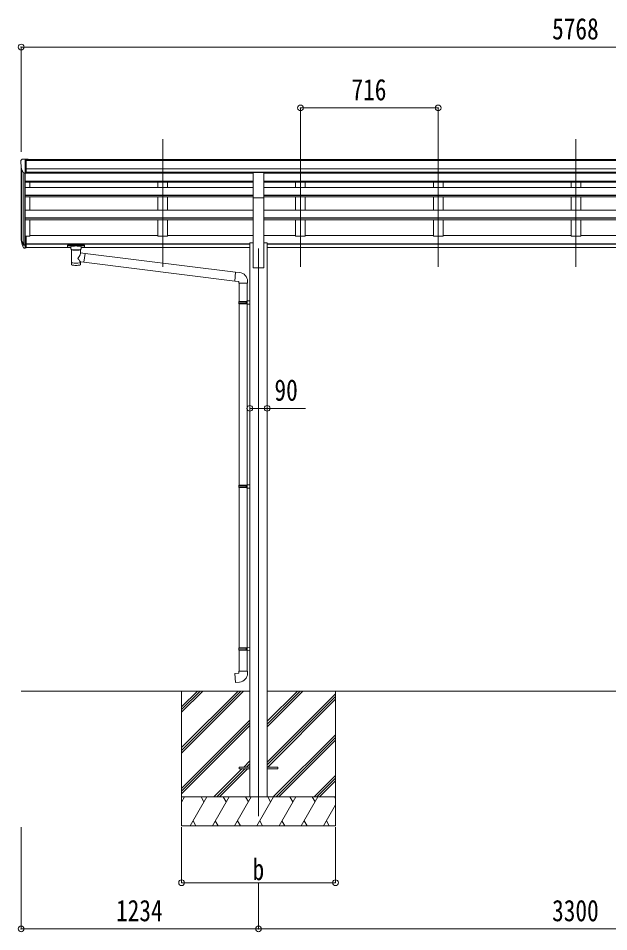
# Model space of a CAD drawing. Units: millimetres at full size. Extents: x -8385 to 33752, y -10062 to 5787.
# Drawn here: x 27954 to 31023, y -3950 to 800 of the extents above; entities that cross this region are included whole.
import ezdxf
from ezdxf.enums import TextEntityAlignment as Align

# ---------------------------------------------------------------- set-up
doc = ezdxf.new("R2010")
doc.units = ezdxf.units.MM
doc.header["$LTSCALE"] = 30
doc.header["$PDMODE"] = 32
doc.header["$PDSIZE"] = 30
for name, color, linetype, lineweight in [('0-0_0', 7, 'Continuous', 9), ('0-1_本体', 4, 'Continuous', 9), ('0-2_部品', 7, 'Continuous', 9), ('0-8_PARTS2', 2, 'Continuous', 9), ('0-A_寸法', 6, 'Continuous', 9)]:
    doc.layers.add(name, color=color, linetype=linetype, lineweight=lineweight)
doc.styles.add('ＭＳ ゴシック', font='')
doc.styles.get('ＭＳ ゴシック').set_extended_font_data('MS Gothic')

msp = doc.modelspace()

# ---------------------------------------------------------------- linework, layer by layer
at = {"layer": '0-0_0'}
for p, q in [((27968.92, -2698.21), (29157.72, -2698.21)), ((28802.92, -2698.21), (28802.92, -3398.21)), ((28802.92, -2992.38), (29097.1, -2698.21)), ((28802.92, -3006.52), (29111.24, -2698.21)), ((28802.92, -3020.67), (29125.38, -2698.21)), ((28802.92, -2808.54), (28913.25, -2698.21)), ((28802.92, -2794.39), (28899.11, -2698.21)), ((28802.92, -2780.25), (28884.97, -2698.21)), ((29248.12, -2883.84), (29433.75, -2698.21)), ((29248.12, -2869.69), (29419.61, -2698.21)), ((29248.12, -2855.55), (29405.47, -2698.21)), ((29248.12, -2698.21), (32457.72, -2698.21)), ((29602.92, -2698.21), (29602.92, -3398.21)), ((29248.12, -3067.68), (29602.92, -2712.89)), ((29248.12, -3081.82), (29602.92, -2727.03)), ((29250.38, -3093.71), (29602.92, -2741.17)), ((28802.92, -3204.51), (29157.72, -2849.72)), ((28802.92, -3218.66), (29157.72, -2863.86)), ((28802.92, -3232.8), (29157.72, -2878)), ((29279.73, -3248.21), (29602.92, -2925.02)), ((29293.87, -3248.21), (29602.92, -2939.16)), ((29308.01, -3248.21), (29602.92, -2953.3)), ((29125.86, -3093.71), (29157.72, -3061.85)), ((29140, -3093.71), (29157.72, -3075.99)), ((28971.36, -3248.21), (29116.86, -3102.71)), ((28985.5, -3248.21), (29131, -3102.71)), ((28999.64, -3248.21), (29145.14, -3102.71)), ((29154.14, -3093.71), (29157.72, -3090.13)), ((29491.86, -3248.21), (29602.92, -3137.15)), ((29506, -3248.21), (29602.92, -3151.29)), ((29520.14, -3248.21), (29602.92, -3165.43)), ((29602.92, -3248.21), (28802.92, -3248.21)), ((28802.92, -3275.71), (28818.8, -3248.21)), ((28847.66, -3398.21), (28934.27, -3248.21)), ((28919.27, -3274.19), (28904.27, -3248.2)), ((28963.14, -3398.2), (29049.74, -3248.21)), ((29034.74, -3274.19), (29019.74, -3248.21)), ((29078.61, -3398.21), (29165.21, -3248.21)), ((29150.21, -3274.19), (29135.21, -3248.21)), ((29194.08, -3398.21), (29280.68, -3248.21)), ((29265.68, -3274.19), (29250.68, -3248.2)), ((29309.55, -3398.21), (29396.15, -3248.21)), ((29381.15, -3274.19), (29366.15, -3248.21)), ((29425.02, -3398.21), (29511.62, -3248.21)), ((29481.62, -3248.21), (29496.62, -3274.19)), ((29597.09, -3248.21), (29602.92, -3258.31)), ((29540.49, -3398.21), (29602.92, -3290.07)), ((28802.92, -3398.21), (29602.92, -3398.21)), ((28862.66, -3372.23), (28877.66, -3398.21)), ((28978.13, -3372.23), (28993.13, -3398.2)), ((29093.6, -3372.22), (29108.6, -3398.21)), ((29209.07, -3372.23), (29224.07, -3398.21)), ((29324.54, -3372.23), (29339.54, -3398.21)), ((29440.01, -3372.23), (29455.01, -3398.21)), ((29555.48, -3372.23), (29570.48, -3398.21))]:
    msp.add_line(p, q, dxfattribs=at)
at = {"layer": '0-1_本体'}
for p, q in [((27995.42, 65.92), (33710.42, 65.92)), ((27995.42, 60.57), (33710.42, 60.57)), ((27968.92, -335.08), (27968.92, 29.16)), ((27973.2, 10.36), (27973.2, -359.35)), ((27995.42, 17.04), (33710.42, 17.03)), ((27982.92, -4.99), (27982.92, -377.35)), ((27988.92, -5.47), (27988.92, -332.91)), ((27988.92, -5.47), (29175.42, -5.47)), ((27995.42, -0.63), (33710.42, -0.63)), ((29175.42, -3.01), (27995.42, -3.01)), ((28679.92, -3.01), (28679.92, -5.47)), ((28729.92, -3.01), (28729.92, -5.47)), ((29230.42, -3.01), (32008.92, -3.13)), ((32475.42, -5.47), (29230.42, -5.47)), ((29395.92, -3.01), (29395.92, -5.47)), ((29445.92, -3.01), (29445.92, -5.47)), ((30111.92, -3.01), (30111.92, -5.47)), ((30161.92, -3.01), (30161.92, -5.47)), ((30827.92, -3.01), (30827.92, -5.47)), ((30877.92, -3.01), (30877.92, -5.47)), ((27988.92, -47.67), (29175.42, -47.67)), ((27988.92, -49.06), (29175.42, -49.06)), ((27988.92, -52.75), (29175.42, -52.75)), ((27988.92, -80), (29175.42, -80)), ((28013.92, -80), (28013.92, -52.75)), ((28679.92, -52.75), (28679.92, -80)), ((28729.92, -52.75), (28729.92, -80)), ((32475.42, -47.67), (29230.42, -47.67)), ((32475.42, -49.06), (29230.42, -49.06)), ((32475.42, -52.75), (29230.42, -52.75)), ((32475.42, -80), (29230.42, -80)), ((29395.92, -52.75), (29395.92, -80)), ((29445.92, -52.75), (29445.92, -80)), ((30111.92, -52.75), (30111.92, -80)), ((30161.92, -52.75), (30161.92, -80)), ((30827.92, -52.75), (30827.92, -80)), ((30877.92, -52.75), (30877.92, -80)), ((27988.92, -120.73), (29175.42, -120.73)), ((27988.92, -122.21), (29175.42, -122.21)), ((27988.92, -129.02), (29175.42, -129.02)), ((28013.92, -198.51), (28013.92, -129.02)), ((28679.92, -129.02), (28679.92, -198.51)), ((28729.92, -129.02), (28729.92, -198.51)), ((29175.42, -498.21), (29175.42, -134.26)), ((32475.42, -120.73), (29230.42, -120.73)), ((32475.42, -122.21), (29230.42, -122.21)), ((32475.42, -129.02), (29230.42, -129.02)), ((29230.42, -498.21), (29230.42, -134.26)), ((29395.92, -129.02), (29395.92, -198.51)), ((29445.92, -129.02), (29445.92, -198.51)), ((30111.92, -129.02), (30111.92, -198.51)), ((30161.92, -129.02), (30161.92, -198.51)), ((30827.92, -129.02), (30827.92, -198.51)), ((30877.92, -129.02), (30877.92, -198.51)), ((27988.92, -198.51), (29175.42, -198.51)), ((32475.42, -198.51), (29230.42, -198.51)), ((27988.92, -237.82), (29175.42, -237.82)), ((27988.92, -239.31), (29175.42, -239.31)), ((27988.92, -248.78), (29175.42, -248.78)), ((28013.92, -333.74), (28013.92, -248.78)), ((28679.92, -248.78), (28679.92, -333.74)), ((28729.92, -248.78), (28729.92, -333.74)), ((32475.42, -237.82), (29230.42, -237.82)), ((32475.42, -239.31), (29230.42, -239.31)), ((32475.42, -248.78), (29230.42, -248.78)), ((29395.92, -248.78), (29395.92, -333.74)), ((29445.92, -248.78), (29445.92, -333.74)), ((30111.92, -248.78), (30111.92, -333.74)), ((30161.92, -248.78), (30161.92, -333.74)), ((30827.92, -248.78), (30827.92, -333.74)), ((30877.92, -248.78), (30877.92, -333.74)), ((28013.92, -328.94), (28679.92, -328.94)), ((28729.92, -328.94), (29175.42, -328.94)), ((29230.42, -328.94), (29395.92, -328.94)), ((29445.92, -328.94), (30111.92, -328.94)), ((30161.92, -328.94), (30827.92, -328.94)), ((30877.92, -328.94), (31543.92, -328.94)), ((27995.42, -333.74), (28013.92, -333.74)), ((27995.42, -373.24), (29157.72, -373.24)), ((27995.42, -374.62), (29157.72, -374.62)), ((28729.92, -333.74), (28679.92, -333.74)), ((29157.72, -368.21), (29175.42, -368.21)), ((29157.72, -368.21), (29157.72, -3248.21)), ((29230.42, -368.21), (29248.12, -368.21)), ((29248.12, -368.21), (29248.12, -3248.21)), ((32457.72, -373.24), (29248.12, -373.24)), ((32457.72, -374.62), (29248.12, -374.62)), ((29445.92, -333.74), (29395.92, -333.74)), ((30161.92, -333.74), (30111.92, -333.74)), ((30877.92, -333.74), (30827.92, -333.74)), ((27995.42, -391.8), (28226.92, -391.8)), ((28280.92, -391.8), (29157.72, -391.8)), ((32457.72, -391.8), (29248.12, -391.8)), ((29175.42, -498.21), (29230.42, -498.21))]:
    msp.add_line(p, q, dxfattribs=at)
at = {"layer": '0-2_部品'}
for p, q in [((27966.92, 58.15), (27966.92, 57.52)), ((27973.83, 66.95), (27969.76, 61.14)), ((27976.92, 67.52), (27974.59, 67.38)), ((27976.92, 67.52), (27995.42, 67.52)), ((27988.92, -5.47), (27988.92, 67.52)), ((27995.42, 67.52), (28005.42, 67.43)), ((27995.42, -4.47), (27995.42, 67.52)), ((28005.42, 65.92), (28005.42, 67.43)), ((27981.29, -3.65), (27972.02, 12.41)), ((27988.92, -5.47), (27983.71, -5.15)), ((27995.42, -4.47), (27988.92, -4.47)), ((29175.42, -2.35), (29230.42, -2.35)), ((29175.42, -134.42), (29175.42, -2.35)), ((29230.42, -134.42), (29230.42, -2.35)), ((29175.42, -134.42), (29230.42, -134.42)), ((27971.31, -358.95), (27981.48, -378.12)), ((27982.49, -376.87), (27972.73, -358.46)), ((27973.9, -375.81), (27981.48, -393.29)), ((27988.92, -377.62), (27983.78, -377.62)), ((27988.92, -379.62), (27984.07, -379.62)), ((27988.92, -332.91), (27988.92, -394.79)), ((27995.42, -332.91), (27988.92, -332.91)), ((27995.42, -371.22), (27988.92, -371.22)), ((27995.42, -376.62), (27988.92, -376.62)), ((27995.42, -332.91), (27995.42, -393.97)), ((28210.42, -379.69), (28210.42, -390.44)), ((28210.42, -379.88), (28210.42, -381.42)), ((28212.42, -379.02), (28295.42, -379.02)), ((28297.42, -379.69), (28297.42, -390.44)), ((27988.92, -394.79), (27984.07, -394.79)), ((27995.42, -393.97), (27988.92, -393.97)), ((28212.42, -381.2), (28295.42, -381.2)), ((28212.42, -391.11), (28226.92, -391.11)), ((28226.92, -397.92), (28226.92, -387.64)), ((28231.02, -402.42), (28231, -482.71)), ((28276.82, -419.99), (28276.82, -402.41)), ((28302.04, -423.9), (28276.82, -419.98)), ((28280.92, -397.92), (28280.92, -387.64)), ((28280.92, -391.11), (28295.42, -391.11)), ((28302.04, -423.9), (28295.02, -469.16)), ((28302.04, -423.9), (29083.8, -520.69)), ((28276.84, -482.71), (28276.82, -466.08)), ((28276.82, -466.33), (28295.02, -469.16)), ((29079.8, -566.52), (28295.02, -469.16)), ((29104.64, -522.52), (29083.8, -520.69)), ((29145.72, -578.26), (29145.72, -567.35)), ((29099.72, -578.26), (29145.72, -578.26)), ((29101.72, -578.26), (29101.72, -672.26)), ((29143.72, -578.26), (29143.72, -669.7)), ((29099.72, -674.26), (29100.72, -672.26)), ((29099.72, -674.26), (29143.72, -674.26)), ((29099.72, -674.26), (29099.72, -682.26)), ((29099.72, -682.26), (29143.72, -682.26)), ((29099.72, -682.26), (29100.72, -684.26)), ((29100.72, -672.26), (29143.72, -672.26)), ((29100.72, -684.26), (29143.72, -684.26)), ((29101.72, -684.26), (29101.72, -1628.45)), ((29139.24, -674.26), (29138.81, -672.26)), ((29141.72, -669.76), (29157.72, -669.29)), ((29141.72, -671.76), (29141.72, -669.76)), ((29141.72, -671.76), (29143.72, -671.76)), ((29141.72, -686.76), (29141.72, -684.76)), ((29141.72, -686.76), (29157.72, -687.23)), ((29143.72, -686.82), (29143.72, -1625.89)), ((29157.72, -669.29), (29157.72, -687.23)), ((29099.72, -1630.45), (29100.72, -1628.45)), ((29099.72, -1630.45), (29143.72, -1630.45)), ((29099.72, -1630.45), (29099.72, -1638.45)), ((29099.72, -1638.45), (29143.72, -1638.45)), ((29099.72, -1638.45), (29100.72, -1640.45)), ((29100.72, -1628.45), (29143.72, -1628.45)), ((29100.72, -1640.45), (29143.72, -1640.45)), ((29101.72, -1640.45), (29101.72, -2473.61)), ((29139.24, -1630.45), (29138.81, -1628.45)), ((29141.72, -1625.95), (29157.72, -1625.48)), ((29141.72, -1627.95), (29141.72, -1625.95)), ((29141.72, -1627.95), (29143.72, -1627.95)), ((29141.72, -1642.95), (29141.72, -1640.95)), ((29141.72, -1642.95), (29157.72, -1643.42)), ((29143.72, -1643.01), (29143.72, -2471.05)), ((29157.72, -1625.48), (29157.72, -1643.42)), ((29099.72, -2475.61), (29100.72, -2473.61)), ((29099.72, -2475.61), (29143.72, -2475.61)), ((29099.72, -2475.61), (29099.72, -2483.61)), ((29099.72, -2483.61), (29143.72, -2483.61)), ((29099.72, -2483.61), (29100.72, -2485.61)), ((29100.72, -2473.61), (29143.72, -2473.61)), ((29100.72, -2485.61), (29143.72, -2485.61)), ((29101.72, -2485.61), (29101.72, -2595.61)), ((29139.24, -2475.61), (29138.81, -2473.61)), ((29141.72, -2471.11), (29157.72, -2470.64)), ((29141.72, -2473.11), (29141.72, -2471.11)), ((29141.72, -2473.11), (29143.72, -2473.11)), ((29141.72, -2488.11), (29141.72, -2486.11)), ((29141.72, -2488.11), (29157.72, -2488.58)), ((29143.72, -2488.17), (29143.72, -2595.61)), ((29157.72, -2470.64), (29157.72, -2488.58)), ((29099.72, -2595.61), (29145.72, -2595.61)), ((29099.72, -2605.61), (29099.72, -2595.61)), ((29145.72, -2595.61), (29145.72, -2606.53))]:
    msp.add_line(p, q, dxfattribs=at)
at = {"layer": '0-2_部品', "color": 4}
for p, q in [((29102.92, -3093.71), (29102.92, -3102.71)), ((29157.72, -3093.71), (29102.92, -3093.71)), ((29157.72, -3102.71), (29102.92, -3102.71)), ((29302.52, -3093.71), (29247.72, -3093.71))]:
    msp.add_line(p, q, dxfattribs=at)
at = {"layer": '0-2_部品'}
for points in [[(28210.42, -379.69), (28210.46, -379.49), (28210.54, -379.35), (28210.64, -379.26), (28210.74, -379.2), (28210.86, -379.15), (28211.15, -379.09), (28211.64, -379.04), (28212.18, -379.02), (28212.42, -379.02)], [(28295.42, -379.02), (28295.77, -379.03), (28296.3, -379.05), (28296.75, -379.1), (28297.05, -379.18), (28297.22, -379.28), (28297.34, -379.42), (28297.41, -379.6), (28297.42, -379.69)], [(28210.42, -390.44), (28210.46, -390.64), (28210.54, -390.78), (28210.64, -390.87), (28210.74, -390.93), (28210.86, -390.98), (28211.15, -391.04), (28211.64, -391.09), (28212.18, -391.11), (28212.42, -391.11)], [(28226.96, -397.86), (28226.93, -398.22), (28227.18, -399.17), (28227.7, -400.06), (28228.5, -400.9), (28229.62, -401.69), (28231.02, -402.42)], [(28276.82, -402.41), (28277.05, -402.31), (28278.41, -401.58), (28279.52, -400.73), (28280.28, -399.86), (28280.74, -398.96), (28280.91, -398.08)], [(28295.42, -391.11), (28295.77, -391.1), (28296.3, -391.08), (28296.75, -391.03), (28297.05, -390.95), (28297.22, -390.85), (28297.34, -390.71), (28297.41, -390.53), (28297.42, -390.44)], [(29083.8, -520.69), (29079.8, -566.52), (29099.72, -568.26), (29099.72, -578.26)], [(29139.24, -674.26), (29139.24, -682.26), (29138.81, -684.26)], [(29141.72, -684.76), (29143.72, -684.76), (29143.72, -671.76)], [(29139.24, -1630.45), (29139.24, -1638.45), (29138.81, -1640.45)], [(29141.72, -1640.95), (29143.72, -1640.95), (29143.72, -1627.95)], [(29139.24, -2475.61), (29139.24, -2483.61), (29138.81, -2485.61)], [(29141.72, -2486.11), (29143.72, -2486.11), (29143.72, -2473.11)], [(29104.64, -2651.36), (29083.8, -2653.18), (29079.8, -2607.35), (29099.72, -2605.61)]]:
    msp.add_lwpolyline(points, dxfattribs=at)
at = {"layer": '0-2_部品', "color": 4}
msp.add_lwpolyline([(29302.52, -3093.71), (29302.52, -3102.71), (29247.72, -3102.71)], dxfattribs=at)
at = {"layer": '0-2_部品'}
for centre, radius, start, end in [((27969.92, 58.15), 3, 93, 180), ((28168.92, 57.52), 202, 180, 192.90261), ((27974.65, 66.38), 1, 93.5, 145), ((27983.89, -2.15), 3, 210, 266.5), ((28057.58, -336.78), 89.07, 174.49576, 194.41188), ((28056.87, -332.5), 88.05, 177.22392, 197.21071), ((28102.14, -339.73), 133.22, 183.27987, 195.71302), ((27984.07, -376.62), 3, 210, 270), ((27983.78, -376.12), 1.5, 210, 270), ((27984.07, -391.79), 3, 210, 270), ((29100.72, -567.35), 45, 0, 85), ((29100.72, -2606.53), 45, 275, 0)]:
    msp.add_arc(centre, radius, start, end, dxfattribs=at)
for centre, major_axis, ratio, start_param, end_param in [((28212.42, -381.42), (2, 0), 0.109601, 1.5707963, 3.1415927), ((28253.92, -387.64), (27, 0), 0.122176, 6.2831853, 9.424778), ((28253.93, -402.87), (-22.91, 0.42), 0.072511, 0.0008029, 1.5715993), ((28253.93, -404.49), (-22.91, 0.42), 0.072511, 0.0008029, 1.5715993), ((28253.91, -402.87), (22.92, 0.42), 0.07247, 4.71158, 6.2823764), ((28253.91, -404.49), (22.92, 0.42), 0.07247, 4.71158, 6.2823764), ((28253.92, -446.53), (-22.81, -26.62), 0.234429, 1.6855472, 3.1268519), ((28264.92, -397.92), (16, 0), 0.361356, 6.2636979, 6.2831853), ((28295.42, -381.42), (2, 0), 0.109601, 0, 1.5707963), ((28253.92, -470.27), (22.91, 0), 0.122865, 3.1415927, 6.2831853), ((28256.47, -443.89), (20.32, -22.25), 0.045535, 0.0389954, 1.3075346), ((28253.92, -482.71), (22.92, 0), 0.101955, 3.1415499, 6.2833984)]:
    msp.add_ellipse(centre, major_axis=major_axis, ratio=ratio, start_param=start_param, end_param=end_param, dxfattribs=at)
at = {"layer": '0-8_PARTS2'}
for p, q in [((28704.92, -492), (28704.92, 170.52)), ((29420.92, -492), (29420.92, 170.52)), ((30136.92, -492), (30136.92, 170.52)), ((30852.92, -492), (30852.92, 170.52)), ((29202.92, -398.21), (29202.92, -3348.21))]:
    msp.add_line(p, q, dxfattribs=at)
at = {"layer": '0-A_寸法'}
for p, q in [((27968.92, 650.15), (33736.92, 650.15)), ((27968.92, 650.15), (27968.92, 104.53)), ((29420.92, 333.53), (29420.92, 104.53)), ((29420.92, 333.53), (30136.92, 333.53)), ((30136.92, 333.53), (30136.92, 104.53)), ((29157.72, -1228.39), (29247.72, -1228.39)), ((29247.72, -1228.39), (29447.72, -1228.39)), ((27968.92, -3934.57), (27968.92, -3405.62)), ((28802.92, -3694.59), (28802.92, -3405.62)), ((29602.92, -3694.59), (29602.92, -3405.62)), ((28802.92, -3694.59), (29602.92, -3694.59)), ((29202.92, -3934.57), (29202.92, -3694.59)), ((27968.92, -3934.57), (29202.92, -3934.57)), ((29202.92, -3934.57), (32502.92, -3934.57))]:
    msp.add_line(p, q, dxfattribs=at)
for p in [(27968.92, 650.15), (29420.92, 333.53), (30136.92, 333.53), (29157.72, -1228.39), (29247.72, -1228.39), (28802.92, -3694.59), (29602.92, -3694.59), (27968.92, -3934.57), (29202.92, -3934.57)]:
    msp.add_point(p, dxfattribs=at)

# ---------------------------------------------------------------- texts
at = {"layer": '0-A_寸法', "color": 7, "style": 'ＭＳ ゴシック', "width": 0.8}
for s, p in [('5768', (30728.92, 656.15)), ('716', (29685.92, 339.53)), ('90', (29285.72, -1222.39)), ('b', (29171.92, -3714.59)), ('1234', (28461.92, -3928.57)), ('3300', (30728.92, -3928.57))]:
    msp.add_text(s, height=111.4, dxfattribs=at).set_placement(p, align=Align.BOTTOM_LEFT)

doc.saveas('drawing.dxf')
